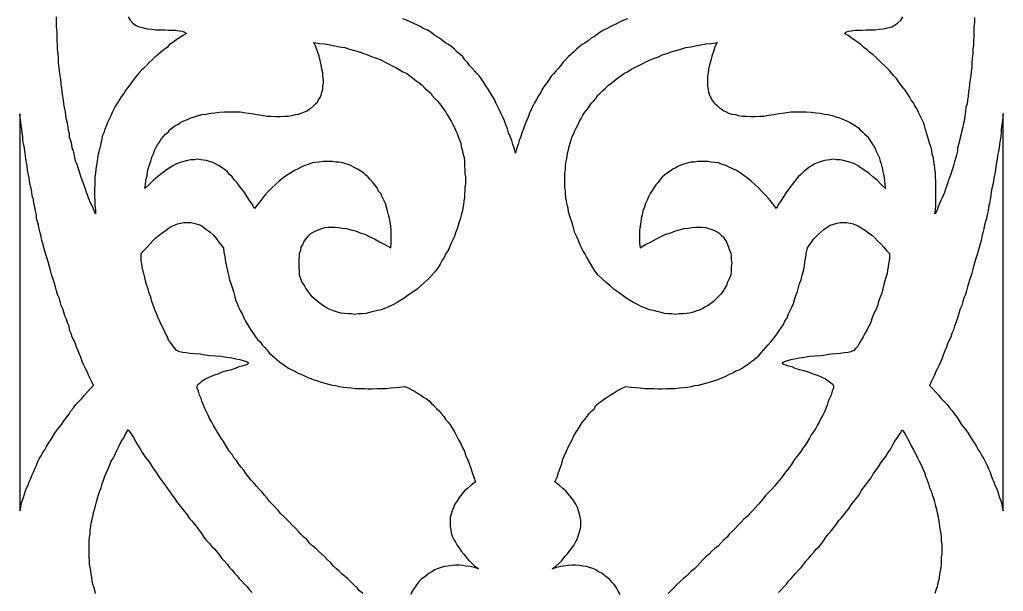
# Model space of a CAD drawing. Extents: x 100 to 710, y -550 to 180.
# Drawn here: x 529.6 to 609.6, y -54.4 to -7.9 of the extents above; entities that cross this region are included whole.
import ezdxf

# ---------------------------------------------------------------- set-up
doc = ezdxf.new("R2010")
doc.units = 0
doc.header["$MEASUREMENT"] = 0
doc.layers.add('LAYER_1', color=18, linetype='CONTINUOUS')

msp = doc.modelspace()

# ---------------------------------------------------------------- linework, layer by layer
at = {"layer": 'LAYER_1'}
for points in [[(538.435, -7.648), (538.606, -7.918), (538.82, -8.15), (539.034, -8.305), (539.334, -8.459), (539.676, -8.536), (539.976, -8.614), (540.361, -8.652), (540.703, -8.691), (541.045, -8.691), (541.43, -8.691), (541.73, -8.729), (542.029, -8.729), (542.329, -8.729), (542.586, -8.768), (542.842, -8.807), (543.013, -8.884), (543.185, -9), (542.885, -9.154), (542.628, -9.347), (542.329, -9.54), (542.072, -9.733), (541.815, -9.888), (541.601, -10.12), (541.345, -10.313), (541.088, -10.506), (540.874, -10.699), (540.617, -10.931), (540.403, -11.124), (540.147, -11.355), (539.933, -11.587), (539.719, -11.819), (539.505, -12.012), (539.291, -12.244), (539.12, -12.437), (538.949, -12.668), (538.778, -12.9), (538.564, -13.17), (538.392, -13.402), (538.221, -13.634), (538.05, -13.904), (537.879, -14.136), (537.708, -14.406), (537.58, -14.638), (537.408, -14.87), (537.28, -15.14), (537.152, -15.41), (537.023, -15.681), (536.895, -15.951), (536.767, -16.221), (536.681, -16.491), (536.553, -16.8), (536.467, -17.071), (536.339, -17.341), (536.296, -17.611), (536.21, -17.92), (536.168, -18.191), (536.082, -18.5), (535.996, -18.809), (535.954, -19.117), (535.911, -19.426), (535.868, -19.697), (535.825, -20.006), (535.782, -20.353), (535.74, -20.662), (535.74, -21.01), (535.74, -21.319), (535.697, -21.666), (535.697, -21.975), (535.697, -22.284), (535.74, -22.632), (535.74, -22.979), (535.782, -23.327), (535.782, -23.674), (535.697, -23.481), (535.611, -23.25), (535.526, -23.018), (535.397, -22.825), (535.312, -22.593), (535.226, -22.361), (535.141, -22.13), (535.055, -21.937), (534.97, -21.666), (534.884, -21.435), (534.798, -21.203), (534.713, -20.932), (534.627, -20.701), (534.542, -20.43), (534.456, -20.16), (534.371, -19.928), (534.285, -19.658), (534.199, -19.426), (534.114, -19.156), (534.071, -18.886), (533.985, -18.577), (533.9, -18.306), (533.857, -18.036), (533.771, -17.727), (533.686, -17.457), (533.686, -17.148), (533.6, -16.878), (533.558, -16.607), (533.515, -16.298), (533.429, -15.989), (533.386, -15.681), (533.344, -15.333), (533.258, -15.024), (533.215, -14.715), (533.172, -14.406), (533.13, -14.097), (533.087, -13.75), (533.044, -13.441), (533.001, -13.093), (532.959, -12.746), (532.916, -12.398), (532.873, -12.089), (532.83, -11.742), (532.787, -11.394), (532.787, -11.008), (532.745, -10.66), (532.702, -10.274), (532.702, -9.927), (532.659, -9.579), (532.659, -9.193), (532.659, -8.845), (532.616, -8.459), (532.616, -8.073), (532.616, -7.648)], [(579.04, -7.803), (578.74, -7.918), (578.441, -8.034), (578.184, -8.189), (577.885, -8.305), (577.628, -8.459), (577.328, -8.614), (577.072, -8.729), (576.815, -8.884), (576.558, -9.077), (576.344, -9.231), (576.088, -9.386), (575.831, -9.579), (575.574, -9.772), (575.36, -9.888), (575.104, -10.081), (574.89, -10.274), (574.633, -10.506), (574.419, -10.699), (574.205, -10.892), (573.991, -11.124), (573.777, -11.355), (573.606, -11.587), (573.435, -11.819), (573.221, -12.05), (573.007, -12.282), (572.836, -12.475), (572.665, -12.746), (572.494, -12.977), (572.28, -13.248), (572.108, -13.518), (571.98, -13.788), (571.809, -14.059), (571.638, -14.368), (571.467, -14.638), (571.338, -14.908), (571.21, -15.178), (571.082, -15.487), (570.953, -15.796), (570.825, -16.105), (570.697, -16.414), (570.568, -16.762), (570.44, -17.071), (570.354, -17.38), (570.226, -17.689), (570.14, -18.036), (570.012, -18.384), (569.926, -18.731), (569.841, -18.384), (569.712, -18.036), (569.627, -17.689), (569.498, -17.38), (569.37, -17.071), (569.285, -16.762), (569.156, -16.414), (569.028, -16.105), (568.899, -15.796), (568.728, -15.487), (568.6, -15.178), (568.472, -14.908), (568.343, -14.638), (568.215, -14.368), (568.044, -14.059), (567.873, -13.788), (567.701, -13.518), (567.53, -13.248), (567.359, -12.977), (567.188, -12.746), (567.017, -12.475), (566.803, -12.282), (566.632, -12.05), (566.418, -11.819), (566.204, -11.587), (566.033, -11.355), (565.819, -11.124), (565.648, -10.892), (565.434, -10.699), (565.177, -10.506), (564.963, -10.274), (564.749, -10.081), (564.492, -9.888), (564.278, -9.772), (564.022, -9.579), (563.765, -9.386), (563.508, -9.231), (563.252, -9.077), (563.038, -8.884), (562.781, -8.729), (562.481, -8.614), (562.225, -8.459), (561.968, -8.305), (561.668, -8.189), (561.369, -8.034), (561.069, -7.918), (560.77, -7.803)], [(607.236, -7.687), (607.236, -8.073), (607.194, -8.459), (607.194, -8.845), (607.194, -9.193), (607.151, -9.579), (607.151, -9.927), (607.108, -10.274), (607.108, -10.66), (607.065, -11.008), (607.023, -11.394), (607.023, -11.742), (606.98, -12.089), (606.937, -12.398), (606.894, -12.746), (606.851, -13.093), (606.809, -13.441), (606.766, -13.75), (606.723, -14.097), (606.68, -14.406), (606.637, -14.715), (606.552, -15.024), (606.509, -15.333), (606.466, -15.681), (606.424, -15.989), (606.338, -16.298), (606.295, -16.607), (606.21, -16.878), (606.167, -17.148), (606.081, -17.457), (606.038, -17.727), (605.953, -18.036), (605.867, -18.306), (605.867, -18.577), (605.782, -18.886), (605.696, -19.156), (605.611, -19.426), (605.568, -19.658), (605.482, -19.928), (605.397, -20.16), (605.311, -20.43), (605.225, -20.701), (605.14, -20.932), (605.054, -21.203), (604.969, -21.435), (604.883, -21.666), (604.798, -21.937), (604.712, -22.13), (604.626, -22.361), (604.498, -22.593), (604.413, -22.825), (604.327, -23.018), (604.241, -23.25), (604.156, -23.481), (604.027, -23.674), (604.07, -23.327), (604.113, -22.979), (604.113, -22.632), (604.113, -22.284), (604.113, -21.975), (604.113, -21.666), (604.113, -21.319), (604.113, -21.01), (604.07, -20.662), (604.07, -20.353), (604.027, -20.006), (603.985, -19.697), (603.942, -19.426), (603.899, -19.117), (603.814, -18.809), (603.771, -18.5), (603.685, -18.191), (603.6, -17.92), (603.514, -17.611), (603.428, -17.341), (603.343, -17.071), (603.257, -16.8), (603.172, -16.491), (603.086, -16.221), (602.958, -15.951), (602.829, -15.681), (602.701, -15.41), (602.573, -15.14), (602.402, -14.87), (602.273, -14.638), (602.102, -14.406), (601.974, -14.136), (601.803, -13.904), (601.631, -13.634), (601.46, -13.402), (601.246, -13.17), (601.075, -12.9), (600.904, -12.668), (600.69, -12.437), (600.519, -12.244), (600.348, -12.012), (600.134, -11.819), (599.92, -11.587), (599.663, -11.355), (599.449, -11.124), (599.235, -10.931), (598.979, -10.699), (598.722, -10.506), (598.508, -10.313), (598.251, -10.12), (597.995, -9.888), (597.781, -9.733), (597.481, -9.54), (597.224, -9.347), (596.968, -9.154), (596.668, -9), (596.796, -8.884), (597.01, -8.807), (597.224, -8.768), (597.524, -8.729), (597.823, -8.729), (598.08, -8.729), (598.422, -8.691), (598.765, -8.691), (599.15, -8.691), (599.492, -8.652), (599.834, -8.614), (600.177, -8.536), (600.519, -8.459), (600.733, -8.305), (600.99, -8.15), (601.246, -7.918), (601.417, -7.648)], [(557.518, -54.555), (557.261, -54.324), (557.048, -54.092), (556.791, -53.86), (556.577, -53.629), (556.32, -53.397), (556.106, -53.204), (555.849, -52.972), (555.593, -52.74), (555.379, -52.547), (555.122, -52.316), (554.908, -52.045), (554.651, -51.814), (554.438, -51.582), (554.181, -51.35), (553.924, -51.118), (553.71, -50.887), (553.453, -50.694), (553.197, -50.462), (552.983, -50.192), (552.726, -49.96), (552.469, -49.728), (552.298, -49.497), (552.041, -49.226), (551.785, -48.995), (551.571, -48.763), (551.314, -48.493), (551.1, -48.299), (550.843, -48.068), (550.63, -47.797), (550.416, -47.566), (550.159, -47.295), (549.945, -47.064), (549.731, -46.793), (549.517, -46.562), (549.303, -46.291), (549.089, -46.06), (548.875, -45.828), (548.661, -45.558), (548.447, -45.326), (548.233, -45.056), (548.02, -44.785), (547.848, -44.515), (547.634, -44.283), (547.42, -44.013), (547.249, -43.743), (547.035, -43.511), (546.907, -43.241), (546.693, -43.009), (546.522, -42.739), (546.351, -42.468), (546.18, -42.198), (546.009, -41.928), (545.837, -41.657), (545.666, -41.387), (545.538, -41.155), (545.367, -40.885), (545.238, -40.615), (545.067, -40.306), (544.939, -40.035), (544.81, -39.765), (544.682, -39.495), (544.554, -39.224), (544.425, -38.915), (544.383, -38.684), (544.254, -38.413), (544.169, -38.104), (544.04, -37.834), (544.04, -37.68), (544.126, -37.525), (544.297, -37.409), (544.468, -37.255), (544.725, -37.1), (545.024, -36.946), (545.367, -36.791), (545.752, -36.676), (546.094, -36.521), (546.479, -36.405), (546.864, -36.328), (547.164, -36.212), (547.463, -36.096), (547.72, -36.019), (547.977, -35.942), (548.148, -35.903), (548.233, -35.826), (548.233, -35.787), (548.062, -35.71), (547.806, -35.633), (547.549, -35.556), (547.207, -35.478), (546.864, -35.401), (546.436, -35.363), (546.009, -35.285), (545.581, -35.247), (545.11, -35.208), (544.682, -35.169), (544.297, -35.092), (543.869, -35.054), (543.484, -35.015), (543.142, -34.976), (542.885, -34.938), (542.628, -34.899), (542.457, -34.822), (542.372, -34.783), (542.243, -34.59), (542.072, -34.397), (541.901, -34.165), (541.73, -33.934), (541.644, -33.663), (541.473, -33.393), (541.345, -33.084), (541.174, -32.775), (541.045, -32.466), (540.874, -32.119), (540.746, -31.771), (540.617, -31.462), (540.489, -31.153), (540.361, -30.806), (540.275, -30.458), (540.147, -30.111), (540.061, -29.763), (539.933, -29.415), (539.847, -29.107), (539.804, -28.836), (539.719, -28.527), (539.633, -28.257), (539.591, -27.987), (539.548, -27.716), (539.505, -27.485), (539.505, -27.253), (539.505, -27.06), (539.505, -26.905), (539.719, -26.635), (539.976, -26.365), (540.232, -26.094), (540.446, -25.863), (540.703, -25.631), (540.96, -25.399), (541.216, -25.206), (541.473, -25.013), (541.687, -24.859), (541.944, -24.704), (542.2, -24.588), (542.457, -24.472), (542.714, -24.434), (542.971, -24.357), (543.227, -24.357), (543.527, -24.357), (543.784, -24.434), (544.04, -24.511), (544.34, -24.588), (544.554, -24.743), (544.81, -24.936), (545.11, -25.168), (545.367, -25.399), (545.623, -25.708), (545.88, -26.056), (546.18, -26.442), (546.222, -26.789), (546.308, -27.176), (546.351, -27.562), (546.436, -27.948), (546.522, -28.296), (546.608, -28.643), (546.693, -29.029), (546.779, -29.338), (546.907, -29.647), (546.993, -29.995), (547.078, -30.304), (547.164, -30.651), (547.292, -30.96), (547.42, -31.269), (547.549, -31.539), (547.72, -31.81), (547.848, -32.119), (547.977, -32.389), (548.148, -32.659), (548.319, -32.93), (548.447, -33.161), (548.619, -33.432), (548.79, -33.663), (548.961, -33.895), (549.175, -34.088), (549.346, -34.32), (549.56, -34.552), (549.731, -34.745), (549.902, -34.976), (550.116, -35.169), (550.33, -35.363), (550.544, -35.556), (550.758, -35.71), (551.015, -35.903), (551.229, -36.058), (551.485, -36.212), (551.742, -36.367), (551.956, -36.444), (552.213, -36.598), (552.469, -36.714), (552.726, -36.83), (552.983, -36.946), (553.282, -37.062), (553.539, -37.178), (553.839, -37.255), (554.138, -37.371), (554.438, -37.448), (554.737, -37.525), (555.037, -37.602), (555.293, -37.641), (555.636, -37.718), (555.935, -37.757), (556.277, -37.795), (556.577, -37.834), (556.919, -37.873), (557.261, -37.873), (557.647, -37.873), (557.946, -37.911), (558.288, -37.911), (558.673, -37.873), (559.016, -37.873), (559.401, -37.873), (559.786, -37.834), (560.171, -37.795), (560.513, -37.757), (560.898, -37.718), (561.198, -37.834), (561.455, -37.95), (561.711, -38.104), (561.968, -38.259), (562.225, -38.413), (562.439, -38.568), (562.695, -38.722), (562.909, -38.877), (563.08, -39.07), (563.294, -39.263), (563.508, -39.495), (563.722, -39.688), (563.893, -39.919), (564.107, -40.151), (564.278, -40.421), (564.492, -40.653), (564.664, -40.923), (564.835, -41.194), (565.006, -41.464), (565.134, -41.734), (565.305, -42.043), (565.477, -42.352), (565.605, -42.661), (565.776, -42.97), (565.862, -43.318), (566.033, -43.627), (566.161, -43.974), (566.289, -44.36), (566.418, -44.708), (566.546, -45.094), (566.675, -45.48), (566.332, -45.751), (566.033, -46.021), (565.776, -46.214), (565.562, -46.484), (565.348, -46.755), (565.177, -47.025), (565.006, -47.295), (564.878, -47.566), (564.792, -47.836), (564.706, -48.106), (564.621, -48.338), (564.621, -48.57), (564.621, -48.84), (564.621, -49.11), (564.664, -49.381), (564.706, -49.612), (564.792, -49.883), (564.92, -50.153), (565.049, -50.385), (565.177, -50.655), (565.348, -50.848), (565.519, -51.118), (565.733, -51.35), (565.904, -51.582), (566.118, -51.852), (566.375, -52.084), (566.632, -52.316), (566.931, -52.547), (566.589, -52.431), (566.247, -52.354), (565.904, -52.316), (565.648, -52.277), (565.348, -52.238), (565.049, -52.238), (564.749, -52.277), (564.45, -52.316), (564.15, -52.354), (563.893, -52.431), (563.637, -52.509), (563.337, -52.625), (563.123, -52.779), (562.909, -52.895), (562.695, -53.088), (562.481, -53.242), (562.268, -53.397), (562.054, -53.629), (561.882, -53.86), (561.711, -54.092), (561.54, -54.362), (561.412, -54.633)], [(578.441, -54.633), (578.27, -54.362), (578.141, -54.092), (577.97, -53.86), (577.756, -53.629), (577.585, -53.397), (577.371, -53.242), (577.157, -53.088), (576.943, -52.895), (576.687, -52.779), (576.473, -52.625), (576.216, -52.509), (575.959, -52.431), (575.703, -52.354), (575.403, -52.316), (575.104, -52.277), (574.804, -52.238), (574.505, -52.238), (574.205, -52.277), (573.863, -52.316), (573.606, -52.354), (573.264, -52.431), (572.921, -52.547), (573.221, -52.316), (573.478, -52.084), (573.734, -51.852), (573.906, -51.582), (574.119, -51.35), (574.333, -51.118), (574.505, -50.848), (574.676, -50.655), (574.804, -50.385), (574.932, -50.153), (575.018, -49.883), (575.104, -49.612), (575.189, -49.381), (575.232, -49.11), (575.232, -48.84), (575.232, -48.57), (575.189, -48.338), (575.146, -48.106), (575.061, -47.836), (574.975, -47.566), (574.847, -47.295), (574.676, -47.025), (574.462, -46.755), (574.248, -46.484), (574.034, -46.214), (573.777, -46.021), (573.478, -45.751), (573.135, -45.48), (573.307, -45.094), (573.435, -44.708), (573.563, -44.36), (573.692, -43.974), (573.777, -43.627), (573.906, -43.318), (574.077, -42.97), (574.205, -42.661), (574.376, -42.352), (574.547, -42.043), (574.676, -41.734), (574.847, -41.464), (575.018, -41.194), (575.189, -40.923), (575.36, -40.653), (575.531, -40.421), (575.745, -40.151), (575.917, -39.919), (576.13, -39.688), (576.344, -39.495), (576.473, -39.263), (576.687, -39.07), (576.943, -38.877), (577.157, -38.722), (577.371, -38.568), (577.628, -38.413), (577.885, -38.259), (578.141, -38.104), (578.398, -37.95), (578.655, -37.834), (578.912, -37.718), (579.297, -37.757), (579.682, -37.795), (580.067, -37.834), (580.452, -37.873), (580.794, -37.873), (581.179, -37.873), (581.522, -37.911), (581.864, -37.911), (582.206, -37.873), (582.548, -37.873), (582.891, -37.873), (583.233, -37.834), (583.575, -37.795), (583.918, -37.757), (584.217, -37.718), (584.517, -37.641), (584.816, -37.602), (585.116, -37.525), (585.415, -37.448), (585.715, -37.371), (586.014, -37.255), (586.314, -37.178), (586.57, -37.062), (586.87, -36.946), (587.127, -36.83), (587.341, -36.714), (587.597, -36.598), (587.854, -36.444), (588.111, -36.367), (588.367, -36.212), (588.581, -36.058), (588.838, -35.903), (589.052, -35.71), (589.309, -35.556), (589.523, -35.363), (589.737, -35.169), (589.908, -34.976), (590.079, -34.745), (590.293, -34.552), (590.464, -34.32), (590.678, -34.088), (590.849, -33.895), (591.02, -33.663), (591.191, -33.432), (591.363, -33.161), (591.534, -32.93), (591.705, -32.659), (591.833, -32.389), (592.004, -32.119), (592.133, -31.81), (592.261, -31.539), (592.389, -31.269), (592.518, -30.96), (592.603, -30.651), (592.732, -30.304), (592.86, -29.995), (592.946, -29.647), (593.031, -29.338), (593.16, -29.029), (593.245, -28.643), (593.331, -28.296), (593.416, -27.948), (593.459, -27.562), (593.545, -27.176), (593.587, -26.789), (593.673, -26.442), (593.93, -26.056), (594.186, -25.708), (594.486, -25.399), (594.743, -25.168), (594.999, -24.936), (595.256, -24.743), (595.513, -24.588), (595.77, -24.511), (596.069, -24.434), (596.326, -24.357), (596.583, -24.357), (596.839, -24.357), (597.139, -24.434), (597.395, -24.472), (597.652, -24.588), (597.866, -24.704), (598.123, -24.859), (598.38, -25.013), (598.636, -25.206), (598.893, -25.399), (599.15, -25.631), (599.364, -25.863), (599.62, -26.094), (599.877, -26.365), (600.091, -26.635), (600.348, -26.905), (600.348, -27.06), (600.348, -27.253), (600.305, -27.485), (600.262, -27.716), (600.219, -27.987), (600.177, -28.257), (600.134, -28.527), (600.048, -28.836), (599.963, -29.107), (599.877, -29.415), (599.792, -29.763), (599.706, -30.111), (599.578, -30.458), (599.449, -30.806), (599.364, -31.153), (599.235, -31.462), (599.064, -31.771), (598.936, -32.119), (598.807, -32.466), (598.679, -32.775), (598.508, -33.084), (598.337, -33.393), (598.208, -33.663), (598.037, -33.934), (597.909, -34.165), (597.781, -34.397), (597.609, -34.59), (597.438, -34.783), (597.353, -34.822), (597.182, -34.899), (596.968, -34.938), (596.668, -34.976), (596.326, -35.015), (595.984, -35.054), (595.556, -35.092), (595.171, -35.169), (594.743, -35.208), (594.272, -35.247), (593.844, -35.285), (593.416, -35.363), (592.988, -35.401), (592.603, -35.478), (592.304, -35.556), (592.004, -35.633), (591.79, -35.71), (591.619, -35.787), (591.619, -35.826), (591.705, -35.903), (591.876, -35.942), (592.09, -36.019), (592.389, -36.096), (592.646, -36.212), (592.988, -36.328), (593.374, -36.405), (593.716, -36.521), (594.101, -36.676), (594.486, -36.791), (594.828, -36.946), (595.128, -37.1), (595.342, -37.255), (595.556, -37.409), (595.727, -37.525), (595.77, -37.68), (595.77, -37.834), (595.684, -38.104), (595.598, -38.413), (595.47, -38.684), (595.342, -38.915), (595.256, -39.224), (595.171, -39.495), (595.042, -39.765), (594.914, -40.035), (594.743, -40.306), (594.614, -40.615), (594.443, -40.885), (594.315, -41.155), (594.144, -41.387), (593.973, -41.657), (593.844, -41.928), (593.673, -42.198), (593.502, -42.468), (593.288, -42.739), (593.117, -43.009), (592.946, -43.241), (592.732, -43.511), (592.561, -43.743), (592.389, -44.013), (592.218, -44.283), (592.004, -44.515), (591.79, -44.785), (591.619, -45.056), (591.405, -45.326), (591.191, -45.558), (590.977, -45.828), (590.764, -46.06), (590.55, -46.291), (590.293, -46.562), (590.079, -46.793), (589.865, -47.064), (589.694, -47.295), (589.437, -47.566), (589.223, -47.797), (588.966, -48.068), (588.753, -48.299), (588.496, -48.493), (588.282, -48.763), (588.025, -48.995), (587.811, -49.226), (587.555, -49.497), (587.298, -49.728), (587.127, -49.96), (586.87, -50.192), (586.613, -50.462), (586.399, -50.694), (586.143, -50.887), (585.886, -51.118), (585.672, -51.35), (585.415, -51.582), (585.158, -51.814), (584.945, -52.045), (584.688, -52.316), (584.474, -52.547), (584.217, -52.74), (584.003, -52.972), (583.746, -53.204), (583.533, -53.397), (583.276, -53.629), (583.019, -53.86), (582.805, -54.092), (582.548, -54.324), (582.335, -54.555)], [(535.782, -54.555), (535.74, -54.285), (535.654, -54.015), (535.569, -53.783), (535.526, -53.513), (535.483, -53.242), (535.44, -52.972), (535.397, -52.702), (535.355, -52.431), (535.312, -52.161), (535.312, -51.891), (535.269, -51.621), (535.269, -51.35), (535.269, -51.08), (535.269, -50.81), (535.269, -50.539), (535.269, -50.269), (535.312, -49.96), (535.355, -49.69), (535.355, -49.419), (535.397, -49.11), (535.44, -48.84), (535.526, -48.531), (535.569, -48.299), (535.611, -47.99), (535.697, -47.72), (535.782, -47.411), (535.868, -47.102), (535.954, -46.793), (536.039, -46.523), (536.125, -46.214), (536.253, -45.944), (536.339, -45.635), (536.424, -45.326), (536.553, -45.017), (536.681, -44.708), (536.809, -44.399), (536.938, -44.09), (537.066, -43.781), (537.237, -43.511), (537.408, -43.163), (537.537, -42.854), (537.708, -42.545), (537.879, -42.198), (538.093, -41.889), (538.264, -41.541), (538.435, -41.232), (538.649, -41.541), (538.863, -41.85), (539.034, -42.159), (539.205, -42.468), (539.419, -42.777), (539.591, -43.086), (539.804, -43.395), (540.018, -43.665), (540.19, -43.936), (540.403, -44.245), (540.617, -44.554), (540.789, -44.824), (541.002, -45.133), (541.216, -45.403), (541.43, -45.712), (541.601, -45.982), (541.773, -46.214), (541.987, -46.523), (542.2, -46.793), (542.372, -47.064), (542.586, -47.334), (542.8, -47.604), (543.013, -47.875), (543.227, -48.145), (543.399, -48.415), (543.612, -48.647), (543.826, -48.917), (544.04, -49.188), (544.254, -49.458), (544.425, -49.69), (544.597, -49.96), (544.81, -50.23), (545.024, -50.462), (545.238, -50.732), (545.452, -50.925), (545.666, -51.196), (545.88, -51.427), (546.051, -51.698), (546.265, -51.929), (546.479, -52.161), (546.693, -52.431), (546.907, -52.663), (547.078, -52.895), (547.292, -53.127), (547.463, -53.32), (547.677, -53.551), (547.891, -53.783), (548.105, -54.015), (548.319, -54.247), (548.533, -54.478)], [(591.32, -54.478), (591.534, -54.247), (591.748, -54.015), (591.962, -53.783), (592.133, -53.551), (592.347, -53.32), (592.518, -53.127), (592.732, -52.895), (592.946, -52.663), (593.16, -52.431), (593.374, -52.161), (593.545, -51.929), (593.759, -51.698), (593.973, -51.427), (594.186, -51.196), (594.4, -50.925), (594.614, -50.732), (594.828, -50.462), (594.999, -50.23), (595.171, -49.96), (595.385, -49.69), (595.598, -49.458), (595.812, -49.188), (596.026, -48.917), (596.197, -48.647), (596.411, -48.415), (596.625, -48.145), (596.839, -47.875), (597.053, -47.604), (597.224, -47.334), (597.438, -47.064), (597.652, -46.793), (597.866, -46.523), (598.037, -46.214), (598.208, -45.982), (598.422, -45.712), (598.636, -45.403), (598.85, -45.133), (599.021, -44.824), (599.235, -44.554), (599.449, -44.245), (599.62, -43.936), (599.834, -43.665), (600.048, -43.395), (600.219, -43.086), (600.433, -42.777), (600.604, -42.468), (600.776, -42.159), (600.99, -41.85), (601.204, -41.541), (601.375, -41.232), (601.589, -41.541), (601.76, -41.889), (601.931, -42.198), (602.102, -42.545), (602.273, -42.854), (602.444, -43.163), (602.615, -43.511), (602.744, -43.781), (602.915, -44.09), (603.043, -44.399), (603.172, -44.708), (603.257, -45.017), (603.386, -45.326), (603.514, -45.635), (603.6, -45.944), (603.728, -46.214), (603.814, -46.523), (603.899, -46.793), (603.985, -47.102), (604.07, -47.411), (604.156, -47.72), (604.199, -47.99), (604.284, -48.299), (604.327, -48.531), (604.37, -48.84), (604.413, -49.11), (604.455, -49.419), (604.498, -49.69), (604.541, -49.96), (604.541, -50.269), (604.584, -50.539), (604.584, -50.81), (604.584, -51.08), (604.584, -51.35), (604.541, -51.621), (604.541, -51.891), (604.541, -52.161), (604.498, -52.431), (604.455, -52.702), (604.413, -52.972), (604.37, -53.242), (604.327, -53.513), (604.241, -53.783), (604.199, -54.015), (604.113, -54.285), (604.027, -54.555)]]:
    msp.add_lwpolyline(points, dxfattribs=at)
for points in [[(548.704, -23.237), (548.533, -22.889), (548.319, -22.58), (548.105, -22.271), (547.934, -21.962), (547.72, -21.692), (547.506, -21.422), (547.292, -21.151), (547.078, -20.92), (546.907, -20.649), (546.693, -20.456), (546.479, -20.225), (546.265, -20.07), (546.009, -19.877), (545.795, -19.722), (545.538, -19.607), (545.324, -19.491), (545.067, -19.414), (544.81, -19.336), (544.554, -19.298), (544.34, -19.259), (544.083, -19.22), (543.826, -19.259), (543.527, -19.259), (543.27, -19.336), (542.971, -19.414), (542.671, -19.491), (542.372, -19.607), (542.072, -19.761), (541.773, -19.954), (541.473, -20.147), (541.174, -20.379), (540.831, -20.649), (540.489, -20.92), (540.147, -21.267), (539.804, -21.615), (539.847, -21.267), (539.89, -20.92), (539.976, -20.572), (540.018, -20.225), (540.104, -19.916), (540.19, -19.607), (540.275, -19.375), (540.361, -19.066), (540.489, -18.796), (540.575, -18.525), (540.703, -18.294), (540.831, -18.062), (541.002, -17.83), (541.131, -17.599), (541.302, -17.367), (541.473, -17.174), (541.687, -17.019), (541.815, -16.826), (542.029, -16.672), (542.243, -16.517), (542.5, -16.363), (542.714, -16.208), (542.971, -16.092), (543.27, -15.977), (543.527, -15.861), (543.826, -15.784), (544.169, -15.668), (544.425, -15.59), (544.768, -15.552), (545.153, -15.475), (545.495, -15.436), (545.88, -15.397), (546.265, -15.359), (546.693, -15.359), (547.078, -15.359), (547.549, -15.359), (548.02, -15.436), (548.447, -15.513), (548.918, -15.59), (549.303, -15.629), (549.731, -15.706), (550.073, -15.706), (550.458, -15.745), (550.801, -15.745), (551.143, -15.706), (551.442, -15.706), (551.742, -15.668), (552.041, -15.59), (552.298, -15.552), (552.512, -15.475), (552.769, -15.359), (552.983, -15.281), (553.197, -15.127), (553.368, -15.011), (553.539, -14.857), (553.71, -14.702), (553.839, -14.586), (553.924, -14.393), (554.052, -14.2), (554.138, -14.007), (554.181, -13.775), (554.266, -13.544), (554.266, -13.273), (554.309, -13.003), (554.309, -12.733), (554.266, -12.462), (554.266, -12.192), (554.181, -11.883), (554.138, -11.536), (554.052, -11.188), (553.967, -10.84), (553.839, -10.454), (553.71, -10.068), (553.539, -9.721), (554.01, -9.798), (554.438, -9.836), (554.865, -9.914), (555.25, -9.991), (555.636, -10.068), (556.063, -10.145), (556.449, -10.261), (556.834, -10.377), (557.219, -10.493), (557.604, -10.609), (557.903, -10.725), (558.288, -10.879), (558.631, -10.995), (558.973, -11.149), (559.272, -11.304), (559.615, -11.458), (559.914, -11.613), (560.214, -11.767), (560.47, -11.922), (560.77, -12.115), (561.069, -12.231), (561.326, -12.424), (561.583, -12.617), (561.84, -12.81), (562.096, -13.003), (562.353, -13.196), (562.567, -13.428), (562.781, -13.621), (563.038, -13.853), (563.166, -14.046), (563.38, -14.277), (563.594, -14.509), (563.765, -14.702), (563.936, -14.934), (564.107, -15.166), (564.278, -15.397), (564.407, -15.629), (564.578, -15.899), (564.706, -16.131), (564.835, -16.401), (564.963, -16.633), (565.091, -16.903), (565.177, -17.135), (565.263, -17.367), (565.391, -17.637), (565.477, -17.907), (565.519, -18.178), (565.605, -18.448), (565.648, -18.718), (565.733, -18.989), (565.776, -19.298), (565.776, -19.529), (565.776, -19.8), (565.819, -20.07), (565.819, -20.379), (565.862, -20.649), (565.862, -20.92), (565.862, -21.229), (565.819, -21.499), (565.819, -21.808), (565.776, -22.04), (565.776, -22.348), (565.733, -22.619), (565.69, -22.928), (565.648, -23.198), (565.605, -23.507), (565.519, -23.777), (565.434, -24.086), (565.348, -24.318), (565.263, -24.627), (565.177, -24.897), (565.049, -25.206), (564.963, -25.476), (564.835, -25.785), (564.706, -26.056), (564.578, -26.365), (564.45, -26.635), (564.278, -26.905), (564.15, -27.176), (563.979, -27.446), (563.808, -27.755), (563.637, -28.025), (563.466, -28.296), (563.123, -28.643), (562.867, -28.952), (562.567, -29.222), (562.225, -29.531), (561.925, -29.802), (561.583, -30.033), (561.241, -30.265), (560.941, -30.497), (560.599, -30.69), (560.299, -30.883), (560, -31.037), (559.658, -31.192), (559.358, -31.346), (559.016, -31.462), (558.716, -31.539), (558.374, -31.617), (558.074, -31.694), (557.775, -31.771), (557.475, -31.81), (557.176, -31.81), (556.876, -31.848), (556.577, -31.81), (556.32, -31.81), (556.021, -31.771), (555.721, -31.733), (555.464, -31.655), (555.208, -31.578), (554.994, -31.501), (554.737, -31.385), (554.48, -31.269), (554.266, -31.115), (554.052, -30.96), (553.839, -30.806), (553.625, -30.613), (553.411, -30.42), (553.239, -30.188), (553.068, -29.995), (552.897, -29.724), (552.769, -29.493), (552.598, -29.222), (552.469, -28.952), (552.384, -28.643), (552.384, -28.334), (552.341, -27.987), (552.341, -27.678), (552.341, -27.407), (552.384, -27.098), (552.384, -26.828), (552.469, -26.635), (552.512, -26.365), (552.64, -26.172), (552.726, -25.94), (552.854, -25.747), (553.026, -25.554), (553.154, -25.399), (553.325, -25.245), (553.539, -25.129), (553.753, -25.013), (553.967, -24.936), (554.181, -24.859), (554.438, -24.781), (554.694, -24.743), (554.994, -24.743), (555.25, -24.743), (555.55, -24.781), (555.849, -24.82), (556.192, -24.859), (556.534, -24.974), (556.919, -25.052), (557.304, -25.206), (557.689, -25.322), (558.032, -25.515), (558.459, -25.708), (558.887, -25.94), (559.315, -26.172), (559.786, -26.442), (559.829, -26.056), (559.829, -25.708), (559.829, -25.361), (559.829, -25.013), (559.786, -24.666), (559.743, -24.318), (559.7, -24.048), (559.615, -23.739), (559.529, -23.43), (559.444, -23.121), (559.358, -22.812), (559.23, -22.542), (559.101, -22.271), (558.973, -22.001), (558.802, -21.808), (558.673, -21.538), (558.502, -21.306), (558.331, -21.113), (558.117, -20.881), (557.946, -20.688), (557.732, -20.495), (557.561, -20.34), (557.347, -20.186), (557.09, -20.031), (556.876, -19.916), (556.62, -19.8), (556.406, -19.684), (556.149, -19.607), (555.892, -19.529), (555.593, -19.452), (555.336, -19.452), (555.079, -19.414), (554.823, -19.414), (554.566, -19.414), (554.266, -19.414), (553.967, -19.452), (553.667, -19.491), (553.411, -19.529), (553.111, -19.645), (552.812, -19.722), (552.512, -19.877), (552.255, -19.993), (551.956, -20.147), (551.656, -20.34), (551.314, -20.533), (551.015, -20.765), (550.715, -20.997), (550.416, -21.267), (550.116, -21.538), (549.817, -21.846), (549.56, -22.155), (549.303, -22.464), (549.004, -22.851)], [(591.149, -23.237), (590.849, -22.851), (590.55, -22.464), (590.25, -22.155), (589.951, -21.846), (589.694, -21.538), (589.394, -21.267), (589.095, -20.997), (588.795, -20.765), (588.496, -20.533), (588.196, -20.34), (587.897, -20.147), (587.597, -19.993), (587.298, -19.877), (587.041, -19.722), (586.742, -19.645), (586.442, -19.529), (586.143, -19.491), (585.843, -19.452), (585.586, -19.414), (585.287, -19.414), (584.987, -19.414), (584.731, -19.414), (584.474, -19.452), (584.217, -19.452), (583.96, -19.529), (583.704, -19.607), (583.447, -19.684), (583.19, -19.8), (582.976, -19.916), (582.72, -20.031), (582.506, -20.186), (582.292, -20.34), (582.078, -20.495), (581.864, -20.688), (581.693, -20.881), (581.522, -21.113), (581.35, -21.306), (581.179, -21.538), (581.008, -21.808), (580.88, -22.001), (580.751, -22.271), (580.623, -22.542), (580.495, -22.812), (580.409, -23.121), (580.281, -23.43), (580.238, -23.739), (580.152, -24.048), (580.11, -24.318), (580.067, -24.666), (580.024, -25.013), (580.024, -25.361), (580.024, -25.708), (580.024, -26.056), (580.067, -26.442), (580.495, -26.172), (580.965, -25.94), (581.393, -25.708), (581.778, -25.515), (582.163, -25.322), (582.548, -25.206), (582.934, -25.052), (583.276, -24.974), (583.618, -24.859), (583.96, -24.82), (584.303, -24.781), (584.559, -24.743), (584.859, -24.743), (585.116, -24.743), (585.415, -24.781), (585.629, -24.859), (585.886, -24.936), (586.1, -25.013), (586.314, -25.129), (586.485, -25.245), (586.656, -25.399), (586.827, -25.554), (586.956, -25.747), (587.084, -25.94), (587.169, -26.172), (587.255, -26.365), (587.341, -26.635), (587.426, -26.828), (587.469, -27.098), (587.469, -27.407), (587.512, -27.678), (587.469, -27.987), (587.469, -28.334), (587.426, -28.643), (587.298, -28.952), (587.169, -29.222), (587.084, -29.493), (586.956, -29.724), (586.784, -29.995), (586.613, -30.188), (586.399, -30.42), (586.228, -30.613), (586.014, -30.806), (585.8, -30.96), (585.586, -31.115), (585.33, -31.269), (585.116, -31.385), (584.859, -31.501), (584.602, -31.578), (584.388, -31.655), (584.089, -31.733), (583.832, -31.771), (583.533, -31.81), (583.233, -31.81), (582.934, -31.848), (582.634, -31.81), (582.335, -31.81), (582.035, -31.771), (581.778, -31.694), (581.436, -31.617), (581.136, -31.539), (580.837, -31.462), (580.495, -31.346), (580.152, -31.192), (579.853, -31.037), (579.511, -30.883), (579.211, -30.69), (578.912, -30.497), (578.569, -30.265), (578.27, -30.033), (577.927, -29.802), (577.628, -29.531), (577.286, -29.222), (576.986, -28.952), (576.644, -28.643), (576.387, -28.296), (576.216, -28.025), (576.045, -27.755), (575.874, -27.446), (575.703, -27.176), (575.574, -26.905), (575.403, -26.635), (575.275, -26.365), (575.146, -26.056), (575.018, -25.785), (574.89, -25.476), (574.761, -25.206), (574.676, -24.897), (574.59, -24.627), (574.505, -24.318), (574.419, -24.086), (574.333, -23.777), (574.248, -23.507), (574.205, -23.198), (574.119, -22.928), (574.077, -22.619), (574.034, -22.348), (573.991, -22.04), (573.991, -21.808), (573.948, -21.499), (573.948, -21.229), (573.948, -20.92), (573.948, -20.649), (573.948, -20.379), (573.991, -20.07), (573.991, -19.8), (574.034, -19.529), (574.077, -19.298), (574.119, -18.989), (574.162, -18.718), (574.248, -18.448), (574.291, -18.178), (574.376, -17.907), (574.462, -17.637), (574.547, -17.367), (574.676, -17.135), (574.761, -16.903), (574.89, -16.633), (575.018, -16.401), (575.146, -16.131), (575.275, -15.899), (575.403, -15.629), (575.574, -15.397), (575.745, -15.166), (575.917, -14.934), (576.088, -14.702), (576.259, -14.509), (576.473, -14.277), (576.601, -14.046), (576.815, -13.853), (577.029, -13.621), (577.243, -13.428), (577.5, -13.196), (577.756, -13.003), (577.97, -12.81), (578.227, -12.617), (578.527, -12.424), (578.783, -12.231), (579.04, -12.115), (579.297, -11.922), (579.596, -11.767), (579.896, -11.613), (580.238, -11.458), (580.537, -11.304), (580.88, -11.149), (581.222, -10.995), (581.564, -10.879), (581.864, -10.725), (582.249, -10.609), (582.591, -10.493), (582.976, -10.377), (583.361, -10.261), (583.789, -10.145), (584.174, -10.068), (584.559, -9.991), (584.987, -9.914), (585.415, -9.836), (585.843, -9.798), (586.314, -9.721), (586.143, -10.068), (586.014, -10.454), (585.886, -10.84), (585.8, -11.188), (585.715, -11.536), (585.629, -11.883), (585.586, -12.192), (585.544, -12.462), (585.544, -12.733), (585.544, -13.003), (585.544, -13.273), (585.586, -13.544), (585.629, -13.775), (585.715, -14.007), (585.8, -14.2), (585.886, -14.393), (586.014, -14.586), (586.143, -14.702), (586.314, -14.857), (586.485, -15.011), (586.656, -15.127), (586.87, -15.281), (587.084, -15.359), (587.255, -15.475), (587.512, -15.552), (587.811, -15.59), (588.068, -15.668), (588.367, -15.706), (588.71, -15.706), (589.052, -15.745), (589.394, -15.745), (589.779, -15.706), (590.122, -15.706), (590.507, -15.629), (590.935, -15.59), (591.363, -15.513), (591.833, -15.436), (592.304, -15.359), (592.689, -15.359), (593.117, -15.359), (593.545, -15.359), (593.973, -15.397), (594.358, -15.436), (594.7, -15.475), (595.042, -15.552), (595.342, -15.59), (595.684, -15.668), (595.984, -15.784), (596.283, -15.861), (596.583, -15.977), (596.839, -16.092), (597.096, -16.208), (597.353, -16.363), (597.567, -16.517), (597.823, -16.672), (597.952, -16.826), (598.166, -17.019), (598.337, -17.174), (598.551, -17.367), (598.679, -17.599), (598.85, -17.83), (598.979, -18.062), (599.15, -18.294), (599.235, -18.525), (599.364, -18.796), (599.492, -19.066), (599.578, -19.375), (599.663, -19.607), (599.749, -19.916), (599.792, -20.225), (599.877, -20.572), (599.92, -20.92), (599.963, -21.267), (600.005, -21.615), (599.663, -21.267), (599.321, -20.92), (598.979, -20.649), (598.679, -20.379), (598.337, -20.147), (598.037, -19.954), (597.781, -19.761), (597.481, -19.607), (597.182, -19.491), (596.882, -19.414), (596.583, -19.336), (596.326, -19.259), (596.026, -19.259), (595.77, -19.22), (595.513, -19.259), (595.256, -19.298), (595.042, -19.336), (594.785, -19.414), (594.529, -19.491), (594.272, -19.607), (594.058, -19.722), (593.801, -19.877), (593.587, -20.07), (593.374, -20.225), (593.117, -20.456), (592.903, -20.649), (592.689, -20.92), (592.518, -21.151), (592.304, -21.422), (592.133, -21.692), (591.919, -21.962), (591.705, -22.271), (591.534, -22.58), (591.32, -22.889)], [(529.622, -15.518), (529.622, -47.836), (529.707, -47.566), (529.75, -47.295), (529.835, -47.025), (529.921, -46.755), (530.006, -46.484), (530.092, -46.214), (530.177, -45.982), (530.306, -45.751), (530.391, -45.48), (530.52, -45.21), (530.605, -44.94), (530.734, -44.669), (530.862, -44.399), (530.99, -44.129), (531.076, -43.858), (531.204, -43.588), (531.375, -43.356), (531.504, -43.086), (531.675, -42.854), (531.803, -42.584), (531.974, -42.314), (532.146, -42.043), (532.317, -41.773), (532.488, -41.503), (532.659, -41.232), (532.83, -41.039), (533.044, -40.769), (533.215, -40.499), (533.429, -40.228), (533.643, -39.958), (533.771, -39.688), (533.985, -39.456), (534.199, -39.186), (534.456, -38.915), (534.67, -38.684), (534.884, -38.413), (535.141, -38.143), (535.355, -37.911), (535.611, -37.641), (535.483, -37.332), (535.355, -37.062), (535.226, -36.791), (535.098, -36.482), (534.97, -36.251), (534.841, -35.98), (534.713, -35.672), (534.627, -35.401), (534.499, -35.092), (534.371, -34.822), (534.242, -34.513), (534.157, -34.243), (534.028, -33.934), (533.9, -33.702), (533.814, -33.393), (533.686, -33.123), (533.643, -32.814), (533.515, -32.543), (533.429, -32.235), (533.301, -31.964), (533.215, -31.655), (533.13, -31.385), (533.001, -31.115), (532.916, -30.806), (532.83, -30.497), (532.702, -30.226), (532.616, -29.918), (532.531, -29.609), (532.445, -29.338), (532.36, -29.068), (532.274, -28.759), (532.188, -28.489), (532.103, -28.18), (532.017, -27.871), (531.932, -27.562), (531.846, -27.292), (531.761, -26.983), (531.675, -26.712), (531.589, -26.403), (531.504, -26.094), (531.418, -25.824), (531.375, -25.515), (531.29, -25.206), (531.204, -24.897), (531.162, -24.588), (531.076, -24.279), (530.99, -24.048), (530.99, -23.739), (530.905, -23.43), (530.862, -23.121), (530.776, -22.812), (530.734, -22.503), (530.648, -22.194), (530.605, -21.885), (530.562, -21.615), (530.477, -21.306), (530.434, -20.997), (530.391, -20.727), (530.306, -20.418), (530.263, -20.109), (530.22, -19.8), (530.177, -19.491), (530.135, -19.22), (530.092, -18.912), (530.049, -18.603), (530.006, -18.294), (529.921, -17.985), (529.878, -17.676), (529.878, -17.367), (529.835, -17.058), (529.792, -16.788), (529.75, -16.479), (529.707, -16.17), (529.664, -15.861)], [(609.589, -15.513), (609.547, -15.861), (609.504, -16.17), (609.461, -16.479), (609.419, -16.788), (609.419, -17.058), (609.376, -17.367), (609.333, -17.676), (609.29, -17.985), (609.247, -18.294), (609.205, -18.603), (609.119, -18.912), (609.076, -19.22), (609.034, -19.491), (608.991, -19.8), (608.948, -20.109), (608.905, -20.418), (608.82, -20.727), (608.777, -20.997), (608.734, -21.306), (608.648, -21.615), (608.606, -21.885), (608.563, -22.194), (608.52, -22.503), (608.477, -22.812), (608.392, -23.121), (608.349, -23.43), (608.263, -23.739), (608.221, -24.048), (608.135, -24.279), (608.049, -24.588), (608.007, -24.897), (607.921, -25.206), (607.835, -25.515), (607.793, -25.824), (607.707, -26.094), (607.622, -26.403), (607.536, -26.712), (607.45, -26.983), (607.365, -27.292), (607.279, -27.562), (607.194, -27.871), (607.108, -28.18), (607.023, -28.489), (606.937, -28.759), (606.851, -29.068), (606.766, -29.338), (606.68, -29.609), (606.595, -29.918), (606.509, -30.226), (606.381, -30.497), (606.295, -30.806), (606.21, -31.115), (606.081, -31.385), (605.996, -31.655), (605.91, -31.964), (605.824, -32.235), (605.739, -32.543), (605.611, -32.814), (605.525, -33.123), (605.397, -33.393), (605.311, -33.702), (605.183, -33.934), (605.054, -34.243), (604.969, -34.513), (604.84, -34.822), (604.712, -35.092), (604.626, -35.401), (604.498, -35.672), (604.37, -35.98), (604.241, -36.251), (604.113, -36.482), (603.985, -36.791), (603.856, -37.062), (603.728, -37.332), (603.6, -37.641), (603.856, -37.911), (604.07, -38.143), (604.327, -38.413), (604.541, -38.684), (604.755, -38.915), (605.012, -39.186), (605.225, -39.456), (605.439, -39.688), (605.611, -39.958), (605.824, -40.228), (605.996, -40.499), (606.167, -40.769), (606.381, -41.039), (606.552, -41.232), (606.723, -41.503), (606.894, -41.773), (607.065, -42.043), (607.236, -42.314), (607.408, -42.584), (607.536, -42.854), (607.707, -43.086), (607.835, -43.356), (608.007, -43.588), (608.135, -43.858), (608.263, -44.129), (608.392, -44.399), (608.52, -44.669), (608.606, -44.94), (608.691, -45.21), (608.82, -45.48), (608.905, -45.751), (609.034, -45.982), (609.119, -46.214), (609.205, -46.484), (609.29, -46.755), (609.376, -47.025), (609.461, -47.295), (609.504, -47.566), (609.589, -47.836)]]:
    msp.add_lwpolyline(points, close=True, dxfattribs=at)

doc.saveas('drawing.dxf')
